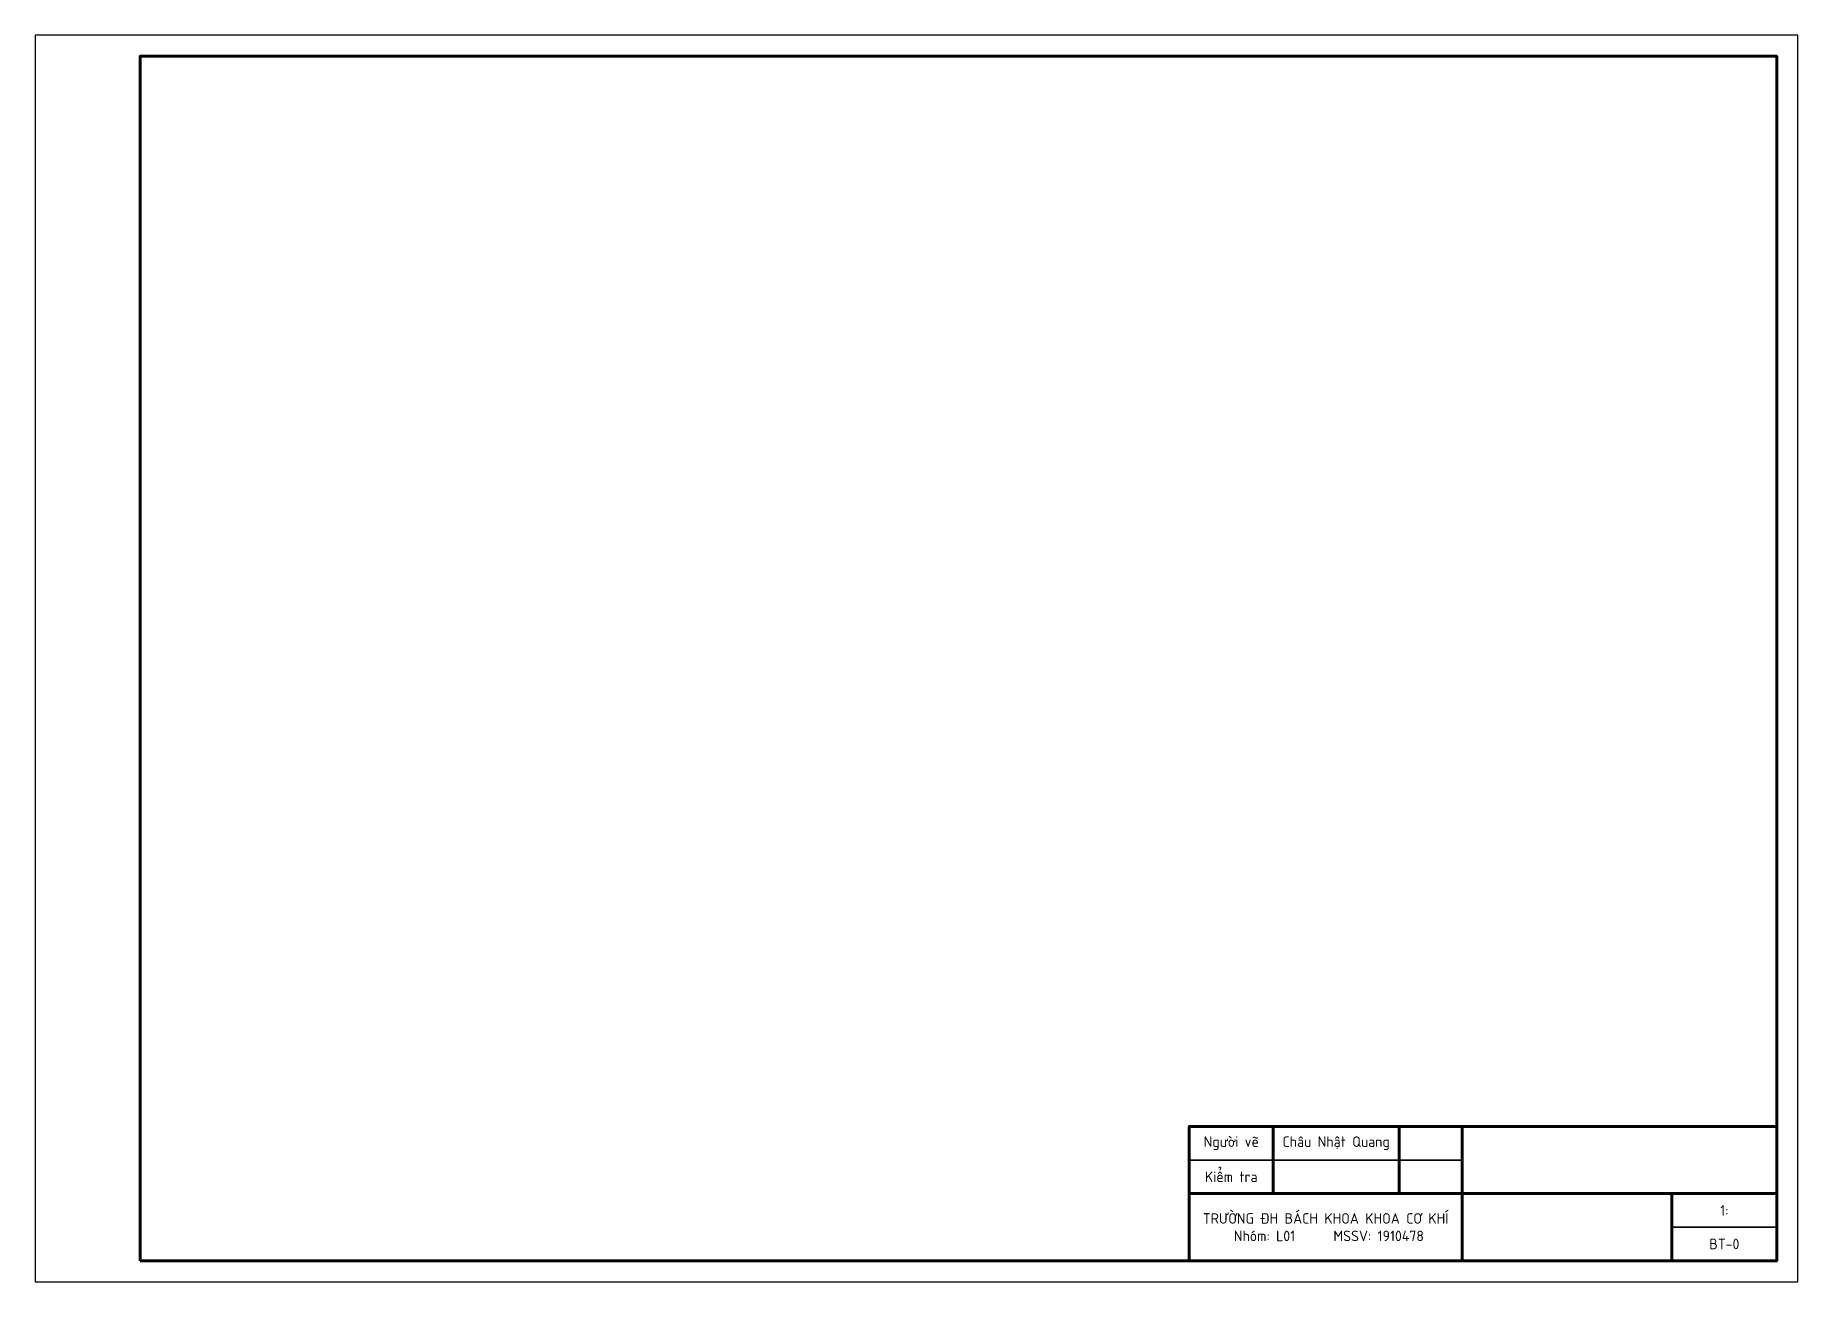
# Paper-space layout 'A3' of a CAD drawing. Header units: millimetres. Extents: x 0 to 420, y 0 to 297.
import ezdxf

# ---------------------------------------------------------------- set-up
doc = ezdxf.new("R2010")
doc.units = ezdxf.units.MM
doc.header["$LTSCALE"] = 0.25
doc.layers.add('Khung mảnh', color=4, linetype='Continuous', lineweight=35)
doc.layers.add('Khung đậm', color=2, linetype='Continuous', lineweight=70)
doc.styles.get("Standard").update_dxf_attribs({"font": ''})
doc.styles.get('Standard').set_extended_font_data('TCVN 7284')

psp = doc.layouts.new('A3')

# ---------------------------------------------------------------- linework, layer by layer
psp.add_lwpolyline([(0, 0), (420, 0), (420, 297), (0, 297)], close=True)
at = {"layer": 'Khung mảnh'}
for p, q in [((275, 29), (340, 29)), ((390, 13), (415, 13))]:
    psp.add_line(p, q, dxfattribs=at)
at = {"layer": 'Khung đậm'}
for p, q in [((415, 37), (415, 67)), ((295, 37), (295, 21)), ((325, 37), (325, 21)), ((340, 37), (340, 5)), ((275, 21), (415, 21)), ((390, 5), (390, 21)), ((415, 5), (390, 5))]:
    psp.add_line(p, q, dxfattribs=at)
for points in [[(25, 5), (415, 5), (415, 292), (25, 292)], [(415, 5), (275, 5), (275, 37), (415, 37)]]:
    psp.add_lwpolyline(points, close=True, dxfattribs=at)

# ---------------------------------------------------------------- texts
at = {"char_height": 2.5}
for s, width, insert, attachment_point in [('Người vẽ', 20, (285, 33), 5), ('Châu Nhật Quang', 30, (310, 33), 5), ('Kiểm tra', 20, (285, 25), 5), ('\\pxqc;TRƯỜNG ĐH BÁCH KHOA KHOA CƠ KHÍ\\P\\pq*;       Nhóm: L01      MSSV: 1910478', 65, (275, 13), 4), ('1:', 25, (402.5, 17), 5), ('BT-0', 25, (402.5, 9), 5)]:
    psp.add_mtext_dynamic_manual_height_columns(s, width=width, gutter_width=12.5, heights=[0], dxfattribs=dict(at, insert=insert, attachment_point=attachment_point))

doc.saveas('drawing.dxf')
